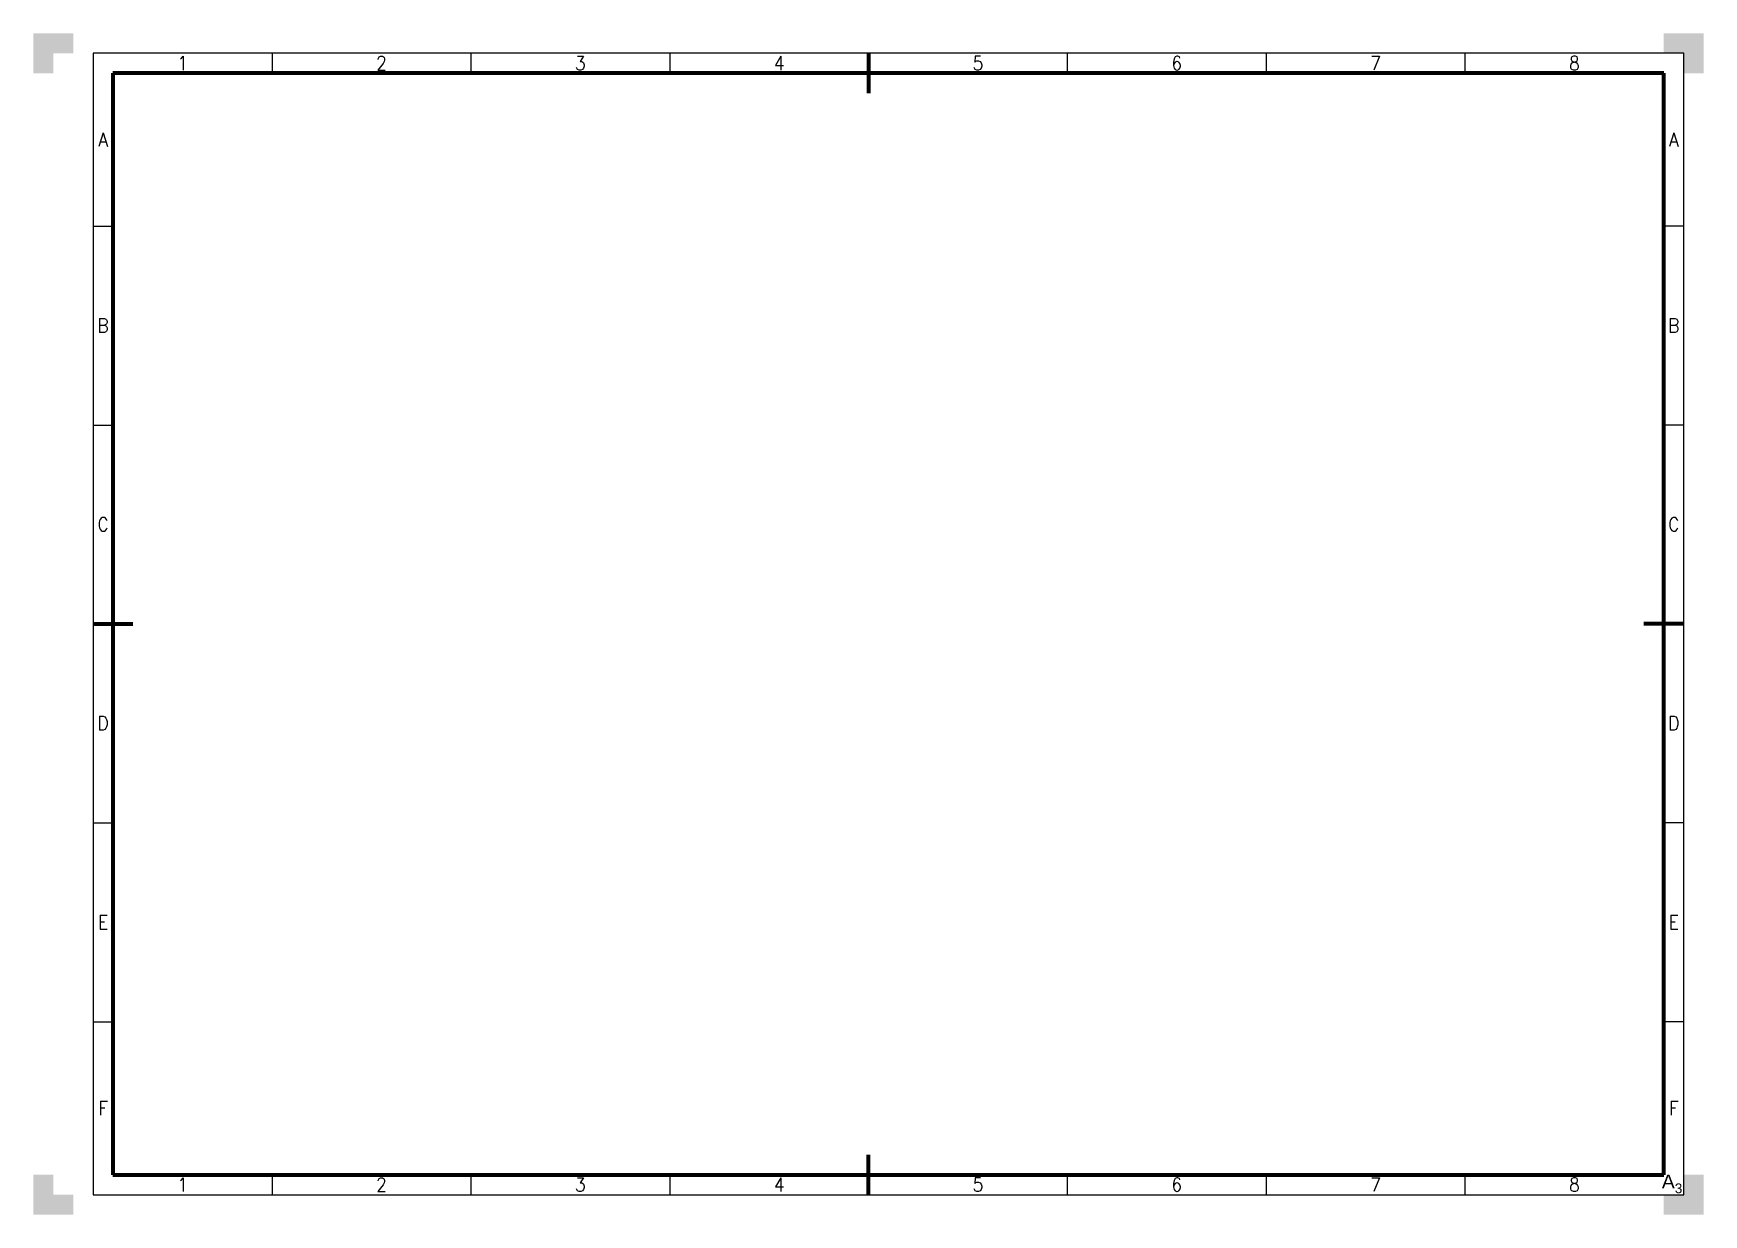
# Model space of a CAD drawing. Header units: millimetres. Extents: x 0 to 420, y -297 to 0.
import ezdxf
from ezdxf.enums import TextEntityAlignment as Align

# ---------------------------------------------------------------- set-up
doc = ezdxf.new("R2010")
doc.units = ezdxf.units.MM
for name, color, linetype, lineweight in [('0.25', 6, 'Continuous', 25), ('0.35', 255, 'Continuous', 35), ('0.7', 30, 'Continuous', 70)]:
    doc.layers.add(name, color=color, linetype=linetype, lineweight=lineweight)
doc.styles.get("Standard").update_dxf_attribs({"font": 'simplex.shx'})

msp = doc.modelspace()

# ---------------------------------------------------------------- hatches: boundary and pattern name
at = {"layer": '0.25'}
h = msp.add_hatch(color=256, dxfattribs=at)
h.dxf.hatch_style = 1
h.paths.add_polyline_path([(10, 0), (0, 0), (0, -10), (5, -10), (5, -5), (10, -5)])
h = msp.add_hatch(color=256, dxfattribs=at)
h.dxf.hatch_style = 1
h.paths.add_polyline_path([(410, 0), (420, 0), (420, -10), (415, -10), (415, -5), (410, -5)])
h = msp.add_hatch(color=256, dxfattribs=at)
h.dxf.hatch_style = 1
h.paths.add_polyline_path([(10, -297), (0, -297), (0, -287), (5, -287), (5, -292), (10, -292)])
h = msp.add_hatch(color=256, dxfattribs=at)
h.dxf.hatch_style = 1
h.paths.add_polyline_path([(410, -297), (420, -297), (420, -287), (415, -287), (415, -292), (410, -292)])

# ---------------------------------------------------------------- linework, layer by layer
for p, q in [((415, -5), (15, -5)), ((15, -5), (15, -292)), ((60, -5), (60, -10)), ((110, -5), (110, -10)), ((160, -5), (160, -10)), ((260, -5), (260, -10)), ((310, -5), (310, -10)), ((360, -5), (360, -10)), ((415, -292), (415, -5)), ((15, -48.5), (20, -48.5)), ((415, -48.5), (410, -48.5)), ((15, -98.5), (20, -98.5)), ((415, -98.5), (410, -98.5)), ((15, -198.5), (20, -198.5)), ((415, -198.5), (410, -198.5)), ((15, -248.5), (20, -248.5)), ((415, -248.5), (410, -248.5)), ((60, -287), (60, -292)), ((110, -287), (110, -292)), ((160, -287), (160, -292)), ((260, -287), (260, -292)), ((310, -287), (310, -292)), ((360, -287), (360, -292)), ((15, -292), (415, -292))]:
    msp.add_line(p, q, dxfattribs=at)
at = {"layer": '0.7'}
for p, q in [((210, -5), (210, -15)), ((410, -10), (20, -10)), ((20, -10), (20, -287)), ((410, -287), (410, -10)), ((15, -148.5), (25, -148.5)), ((415, -148.5), (405, -148.5)), ((210, -292), (210, -282)), ((20, -287), (410, -287))]:
    msp.add_line(p, q, dxfattribs=at)

# ---------------------------------------------------------------- texts
at = {"layer": '0.25', "insert": (414.66, -286.93), "char_height": 3.5, "attachment_point": 3}
msp.add_mtext_dynamic_manual_height_columns('\\A1;{\\fArial|b0|i0|c238|p34;A\\H0.7x;\\S^ 3;}', width=3.5, gutter_width=17.5, heights=[0], dxfattribs=at)
at = {"layer": '0.35', "width": 0.9}
for s, p in [('1', (37.52, -7.47)), ('2', (87.52, -7.47)), ('3', (137.52, -7.47)), ('4', (187.52, -7.47)), ('5', (237.52, -7.47)), ('6', (287.52, -7.47)), ('7', (337.52, -7.47)), ('8', (387.52, -7.47)), ('A', (17.52, -26.72)), ('A', (412.52, -26.72)), ('B', (17.51, -73.44)), ('B', (412.51, -73.44)), ('C', (17.51, -123.44)), ('C', (412.51, -123.44)), ('D', (17.51, -173.44)), ('D', (412.51, -173.44)), ('E', (17.51, -223.44)), ('E', (412.51, -223.44)), ('F', (17.53, -270.27)), ('F', (412.53, -270.27)), ('1', (37.52, -289.47)), ('2', (87.52, -289.47)), ('3', (137.52, -289.47)), ('4', (187.52, -289.47)), ('5', (237.52, -289.47)), ('6', (287.52, -289.47)), ('7', (337.52, -289.47)), ('8', (387.52, -289.47))]:
    msp.add_text(s, height=3.5, dxfattribs=at).set_placement(p, align=Align.MIDDLE)

doc.saveas('drawing.dxf')
